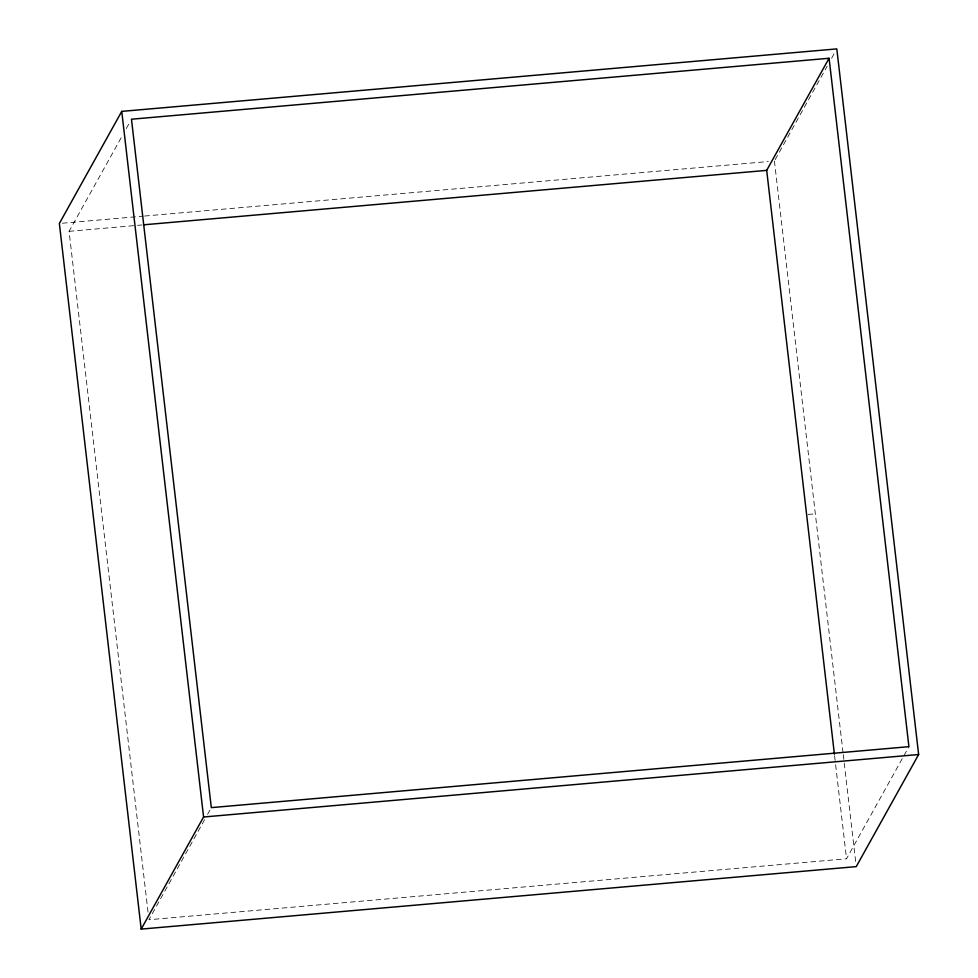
<?xml version="1.0" encoding="UTF-8"?>
<svg xmlns="http://www.w3.org/2000/svg" width="978" height="978" viewBox="0 0 978 978"><rect width="100%" height="100%" fill="white"/><g stroke="black" fill="none" stroke-linecap="round" stroke-linejoin="round"><path stroke-width="0.73" stroke-dasharray="4.89 3.67" d="M148.033 912.156L69.083 231.321L122.556 135.233M126.272 128.558L129.243 123.228M204.622 819.65L148.913 919.736L846.532 858.782L908.917 746.679M207.593 814.307L211.309 807.632M775.163 159.671L827.156 66.247M831.618 58.24L835.322 51.565M62.396 223.216L143.032 216.162M144.561 216.04L768.329 161.529M69.083 231.321L135.954 225.478M137.47 225.343L142.03 224.952M808.06 514.44L815.334 513.805M774.417 161.003L843.073 753.06M843.256 754.564L856.068 865.102M834.576 755.664L835.456 763.243M835.628 764.772L846.532 858.782"/><path stroke-width="1.47" d="M121.749 111.382L59.365 223.473L141.187 929.1L856.251 866.618L918.635 754.527L836.813 48.9L121.749 111.382L203.583 816.997L141.187 929.1M834.393 754.148L766.691 170.368L829.087 58.264L131.468 119.218L211.309 807.632L908.917 746.679L829.087 58.264M143.546 224.818L766.691 170.368M203.583 816.997L918.635 754.527"/></g></svg>
